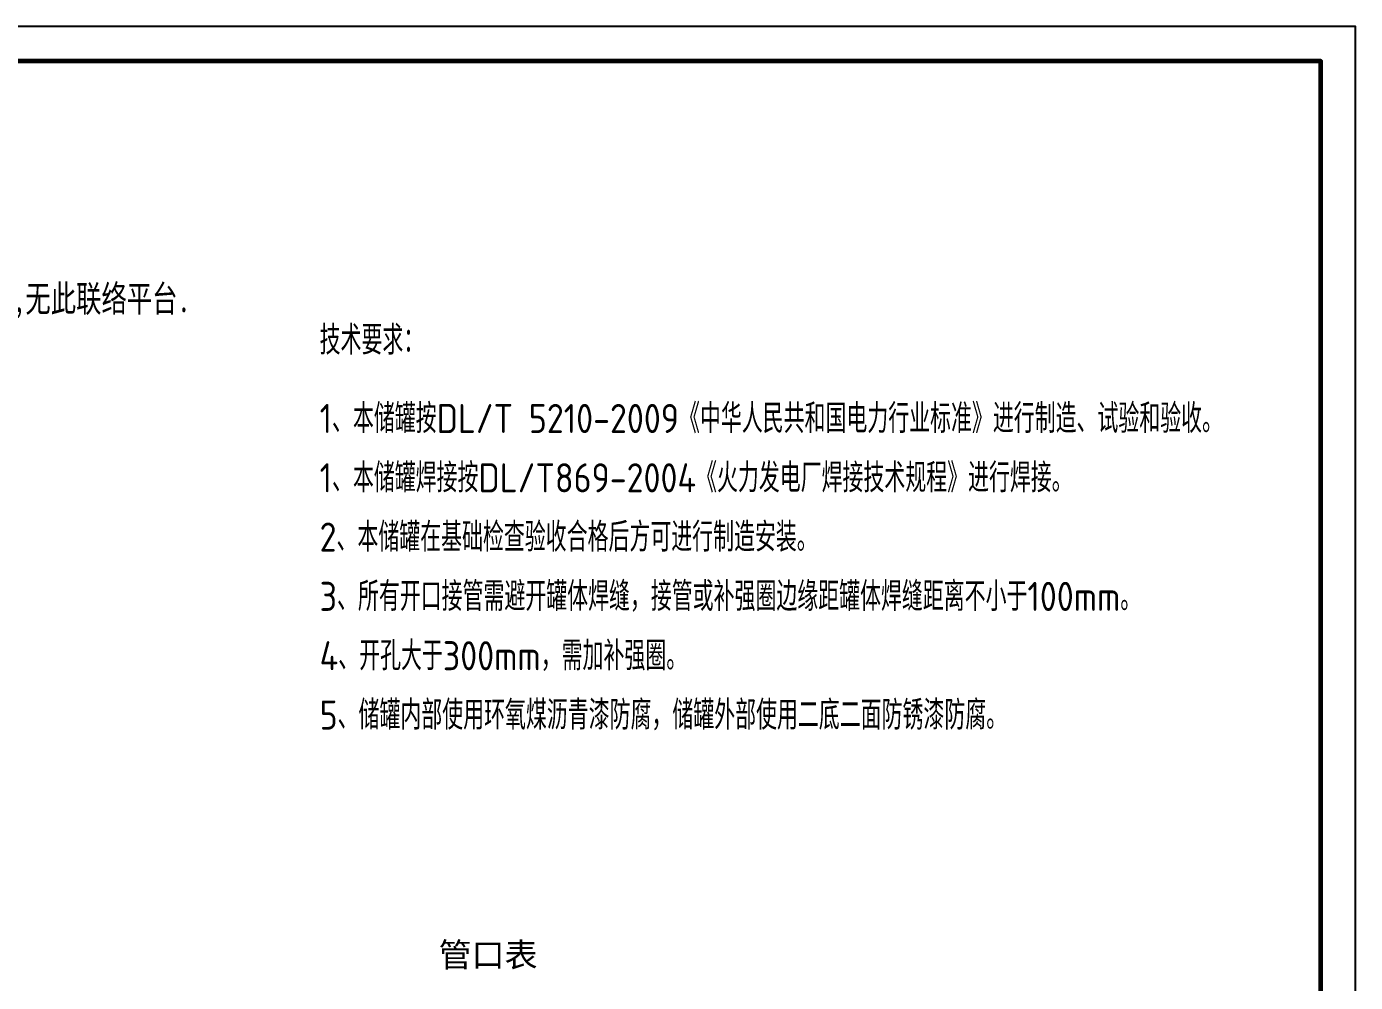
# Model space of a CAD drawing. Header units: millimetres. Extents: x 443784 to 506490, y 53487 to 97828.
# Drawn here: x 477678 to 506490, y 77106 to 97828 of the extents above; entities that cross this region are included whole.
import ezdxf

# ---------------------------------------------------------------- set-up
doc = ezdxf.new("R2010")
doc.units = ezdxf.units.MM
for name, color, linetype in [('2', 3, 'Continuous'), ('wu', 7, 'Continuous'), ('图框_外框线', 7, 'Continuous'), ('轮廓线', 3, 'Continuous')]:
    doc.layers.add(name, color=color, linetype=linetype)
doc.layers.add('图框_内框线', color=5, linetype='Continuous', lineweight=60)
doc.styles.add('工程字', font='gbenor.shx', dxfattribs={"bigfont": 'gbcbig.shx'})
doc.styles.add('工程文字', font='SIMFANG.TTF', dxfattribs={"height": 22.5})
doc.styles.add('汉字', font='SIMFANG.TTF', dxfattribs={"width": 0.7})

msp = doc.modelspace()

# ---------------------------------------------------------------- linework, layer by layer
at = {"layer": '图框_内框线'}
msp.add_lwpolyline([(447516.5, 54233.1), (505743.2, 54233.1), (505743.2, 97081.9), (447516.5, 97081.9)], close=True, dxfattribs=at)
at = {"layer": '图框_外框线'}
msp.add_lwpolyline([(443784, 53486.6), (506489.7, 53486.6), (506489.7, 97828.4), (443784, 97828.4)], close=True, dxfattribs=at)

# ---------------------------------------------------------------- texts
at = {"layer": '2', "style": '工程字'}
for s, p in [('技术要求：', (484031.9, 90717)), ('1、本储罐按DL/T 5210-2009《中华人民共和国电力行业标准》进行制造、试验和验收。', (484031.9, 89016.7)), ('1、本储罐焊接按DL/T869-2004《火力发电厂焊接技术规程》进行焊接。', (484031.9, 87730.9)), ('2、本储罐在基础检查验收合格后方可进行制造安装。', (484031.9, 86445)), ('3、所有开口接管需避开罐体焊缝，接管或补强圈边缘距罐体焊缝距离不小于100mm。', (484031.9, 85159.1)), ('4、开孔大于300mm，需加补强圈。', (484031.9, 83873.2)), ('5、储罐内部使用环氧煤沥青漆防腐，储罐外部使用二底二面防锈漆防腐。', (484031.9, 82587.4))]:
    msp.add_text(s, height=630, dxfattribs=at).set_placement(p)
at = {"layer": 'wu', "style": '汉字', "width": 0.7}
msp.add_text('4)凝结水储水箱为独立放置,分别位于#7,#8机两侧,无此联络平台.', height=576, dxfattribs=at).set_placement((465283.8, 91641.9))
at = {"layer": '轮廓线', "color": 3, "insert": (487684.6, 77675.4), "char_height": 523.66, "width": 12567.793, "attachment_point": 5, "style": '工程文字'}
msp.add_mtext('管口表', dxfattribs=at)

doc.saveas('drawing.dxf')
